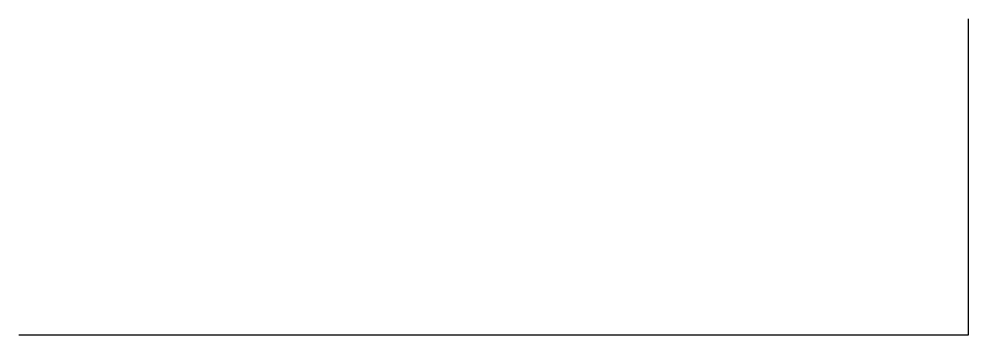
# Model space of a CAD drawing. Units: millimetres at full size, sheet at 1:100. Extents: x -15551 to 2816, y -3490 to 2633.
import ezdxf

# ---------------------------------------------------------------- set-up
doc = ezdxf.new("R2010")
doc.units = ezdxf.units.MM
doc.header["$LTSCALE"] = 100
doc.layers.add('0-0', color=7, linetype='Continuous')

msp = doc.modelspace()

# ---------------------------------------------------------------- linework, layer by layer
at = {"layer": '0-0'}
msp.add_lwpolyline([(2816.3, 2632.7), (2816.3, -3489.8), (-15551, -3489.8)], dxfattribs=at)

doc.saveas('drawing.dxf')
